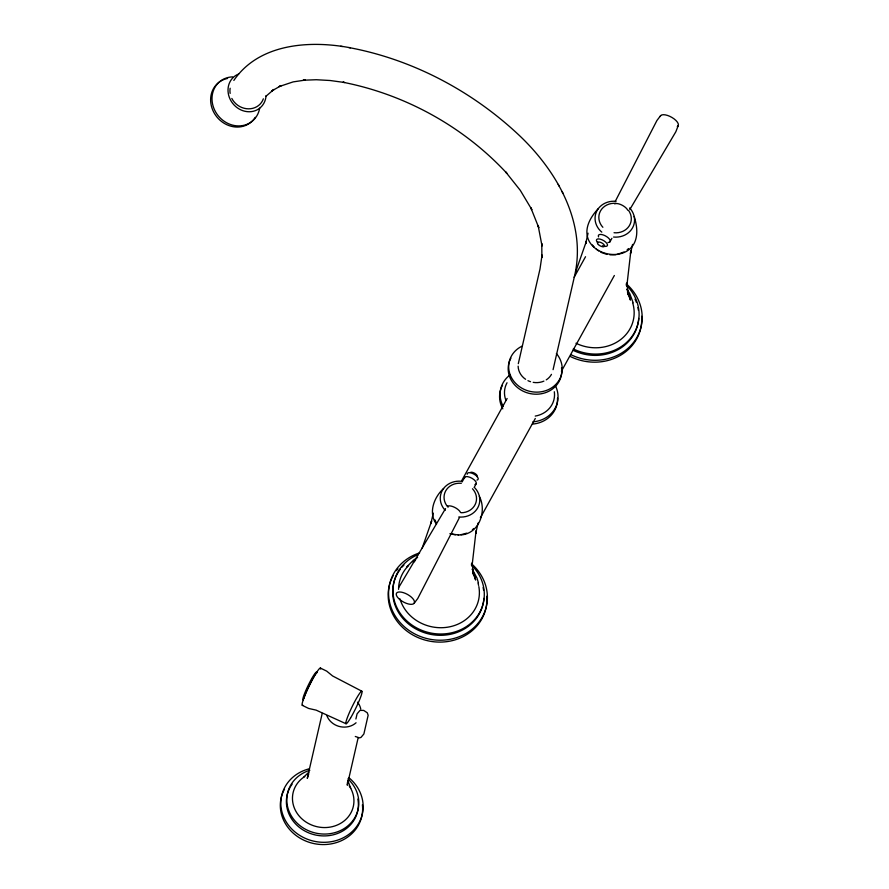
<?xml version="1.0" encoding="UTF-8"?>
<svg xmlns="http://www.w3.org/2000/svg" width="889" height="889" viewBox="0 0 889 889"><rect width="100%" height="100%" fill="white"/><g stroke="black" fill="none" stroke-linecap="round" stroke-linejoin="round"><path stroke-width="1.33" d="M347.477 782.342L347.277 785.209L358.123 737.892M472.037 566.037L476.06 530.889L475.671 533.556L478.082 523.043M626.823 286.102L630.846 250.954L630.457 253.632L632.568 244.419M355.9 719.001L357.078 713.856L360.023 710.389L363.679 710.411L367.279 712.789L368.146 715.256L363.879 733.981L360.934 737.448L359.412 737.859L355.3 736.47M433.276 513.142L430.865 523.665L431.632 521.076L422.175 548.102M518.309 363.679L540.001 268.967L542.057 255.01L541.89 257.466L541.779 243.608L542.034 246.009L538.123 225.528L538.79 227.728L530.822 207.77L531.833 209.648L520.276 190.335L505.73 172.022L506.786 173.233C463.68 126.716 405.151 94.423 342.943 82.244L344.51 82.488L330.141 80.51L316.328 79.732L303.205 80.232L305.327 80.077L293.17 81.888L279.09 86.589L281.246 85.544L271.89 90.9L273.879 89.456L265.855 96.345M553.08 369.657L574.783 274.934C586.529 222.372 556.647 170.932 519.676 135.773C472.559 91.278 412.718 59.407 348.855 47.55M588.062 233.207L585.651 243.73L586.418 241.141L575.616 272.023M322.218 713.378L307.283 778.342L308.761 773.808M678.351 125.305L675.84 131.761L629.845 209.493M459.491 517.498L417.73 598.553L414.074 603.353A10.146 4.289 28.9 0 1 398.65 598.508A10.146 4.289 28.9 0 1 403.395 592.652A10.146 4.289 28.9 0 1 414.074 603.353M615.166 201.559L656.927 120.504L660.583 115.703M461.569 480.905L507.13 398.494M574.138 277.312L585.529 256.71M462.102 481.949L464.714 477.215M474.104 487.516L476.06 483.972M609.954 241.83L611.91 238.285M480.349 517.854L535.289 418.486M561.426 371.224L614.355 275.49M398.828 587.296L445.522 508.586M233.851 80.432C259.055 43.328 310.183 40.072 350.422 47.806M598.353 208.548C554.047 256.265 653.848 278.646 634.179 216.46M443.578 488.483C434.076 497.173 427.942 512.864 436.51 524.232M406.729 566.904L413.518 560.137L417.608 557.436M415.719 559.603L413.241 562.326L414.907 560.881M303.971 776.864L308.872 772.163M627.156 249.798L628.567 248.576M472.37 529.733L473.781 528.511M624.089 251.965L616.822 254.543M466.725 533.156L461.08 534.667M615.866 254.732L609.921 254.854M458.124 534.9C477.949 536.167 487.539 512.431 479.393 496.395M458.58 535L450.101 533.767M455.368 534.867L450.245 533.767M340.687 46.272L342.365 46.539M606.965 254.421L600.875 252.309M346.077 723.757L316.128 710.133L308.65 708.455L302.349 705.377M320.384 668.05L326.696 671.128L332.63 675.984L361.812 691.197M596.341 249.198L598.719 250.954M592.407 244.975L594.23 247.198M627.234 289.614L629.823 293.781L633.168 302.793M472.448 569.549L477.026 578.139L478.382 582.728M558.225 184.379L559.203 186.212M562.037 191.535L563.048 193.424M627.412 291.87L630.445 300.082L627.145 288.903L628.401 295.048L626.823 282.924M472.626 571.805L475.659 580.017L472.359 568.838L473.615 574.983L472.037 562.859M434.977 519.943L436.121 522.499M347.843 780.553L350.744 788.354M486.85 596.23A49.64 44.65 12.9 0 1 428.02 640.813A49.64 44.65 12.9 0 1 393.216 575.561M396.438 570.605A49.64 44.65 12.9 0 1 397.928 568.749M472.481 488.75A16.324 14.691 12.9 0 1 475.304 504.241A16.324 14.691 12.9 0 1 461.38 512.764M448.089 507.23A16.324 14.691 12.9 0 1 445.7 490.884A16.324 14.691 12.9 0 1 461.313 483.305M471.459 563.704A49.64 44.65 12.9 0 1 468.992 631.546A49.64 44.65 12.9 0 1 395.361 616.199A49.64 44.65 12.9 0 1 419.597 552.891M483.916 598.353A45.895 41.283 12.9 0 1 423.742 632.49A45.895 41.283 12.9 0 1 400.317 569.238M402.05 567.093A45.895 41.283 12.9 0 1 403.939 565.071M483.116 587.518A45.895 41.283 12.9 0 1 483.605 590.207M471.292 564.859A45.895 41.283 12.9 0 1 466.981 626.2A45.895 41.283 12.9 0 1 400.061 613.077A45.895 41.283 12.9 0 1 418.363 554.48M478.838 586.607A40.594 36.516 12.9 0 1 447.589 627.201A40.594 36.516 12.9 0 1 399.983 598.919M398.583 589.363A40.594 36.516 12.9 0 1 408.562 565.571M477.993 583.062A40.594 36.516 12.9 0 1 478.593 585.418M474.859 487.883A19.858 17.858 12.9 0 1 477.76 507.775A19.858 17.858 12.9 0 1 458.768 516.976M445.189 510.353A19.858 17.858 12.9 0 1 442.289 490.472A19.858 17.858 12.9 0 1 461.28 481.26M641.636 316.295A49.64 44.65 12.9 0 1 570.582 356.622M628.556 210.404A16.324 14.691 12.9 0 1 629.156 226.006A16.324 14.691 12.9 0 1 614.032 232.74M602.875 227.295A16.324 14.691 12.9 0 1 600.486 210.949A16.324 14.691 12.9 0 1 616.099 203.37M626.245 283.769A49.64 44.65 12.9 0 1 633.546 342.421A49.64 44.65 12.9 0 1 571.016 354.744M638.702 318.418A45.895 41.283 12.9 0 1 573.005 350.266M635.046 299.182A45.895 41.283 12.9 0 1 636.346 302.271M637.902 307.583A45.895 41.283 12.9 0 1 638.391 310.272M626.078 284.924A45.895 41.283 12.9 0 1 630.423 338.42A45.895 41.283 12.9 0 1 573.305 348.944M632.768 303.127A40.594 36.516 12.9 0 1 619.455 340.454A40.594 36.516 12.9 0 1 575.972 343.243M629.645 207.948A19.858 17.858 12.9 0 1 632.546 227.84A19.858 17.858 12.9 0 1 613.554 237.041M601.809 232.151A19.858 17.858 12.9 0 1 596.541 211.582A19.858 17.858 12.9 0 1 616.066 201.325M551.469 374.358A17.647 15.88 12.9 0 1 546.235 379.87M543.901 381.114A17.647 15.88 12.9 0 1 533.211 382.359M530.522 381.692A17.647 15.88 12.9 0 1 527.955 380.659M525.588 379.292A17.647 15.88 12.9 0 1 518.131 366.168M263.355 98.812A17.647 15.98 34.7 0 1 248.442 108.836A17.647 15.98 34.7 0 1 231.818 98.446M230.151 93.401A17.647 15.98 34.7 0 1 230.14 88.244M447.489 506.197A7.945 3.356 28.9 0 1 454.523 507.308A7.945 3.356 28.9 0 1 460.602 512.597M614.655 203.87A7.945 3.356 28.9 0 1 621.689 204.981A7.945 3.356 28.9 0 1 627.767 210.26M660.216 116.459A10.146 4.289 28.9 0 1 672.028 117.504A10.146 4.289 28.9 0 1 677.285 126.616M255.243 117.348A25.592 22.87 50.5 0 1 215.749 115.47A25.592 22.87 50.5 0 1 227.562 78.432M266.055 95.734A20.303 18.136 50.5 0 1 249.098 111.758A20.303 18.136 50.5 0 1 228.762 95.623A20.303 18.136 50.5 0 1 238.674 73.998M259.666 108.225A25.592 22.87 50.5 0 1 234.396 125.538A25.592 22.87 50.5 0 1 212.015 99.612A25.592 22.87 50.5 0 1 232.618 76.876M303.805 698.576A15.446 1.689 -64 0 1 310.739 682.263A15.446 1.689 -64 0 1 317.406 672.495M303.327 699.776A15.446 1.689 -64 0 1 308.594 684.552A15.446 1.689 -64 0 1 316.728 672.651M302.827 705.21A20.736 2.267 -64 0 1 309.75 684.852A20.736 2.267 -64 0 1 320.662 669.084M362.401 804.778A41.372 37.216 12.9 0 1 314.373 843.672A41.372 37.216 12.9 0 1 284.513 789.121M356.067 722.779A17.647 15.88 12.9 0 1 326.841 715.601M357.522 702.154A17.647 15.88 12.9 0 1 360.767 709.133M348.755 777.597A41.372 37.216 12.9 0 1 348.043 834.927A41.372 37.216 12.9 0 1 286.002 821.536A41.372 37.216 12.9 0 1 308.683 768.941M357.856 799.078A36.182 32.549 12.9 0 1 317.284 835.349A36.182 32.549 12.9 0 1 290.047 787.432M290.703 786.321A36.182 32.549 12.9 0 1 292.148 784.165M347.888 778.897A36.182 32.549 12.9 0 1 344.788 828.148A36.182 32.549 12.9 0 1 291.425 816.035A36.182 32.549 12.9 0 1 309.839 770.263M349.166 785.765A30.882 27.781 12.9 0 1 340.32 823.525A30.882 27.781 12.9 0 1 298.126 814.724A30.882 27.781 12.9 0 1 304.76 776.508M470.548 472.403A3.967 1.678 28.9 0 1 475.082 473.537A3.967 1.678 28.9 0 1 477.082 476.682M467.181 474.27A6.179 2.611 28.9 0 1 474.37 474.348A6.179 2.611 28.9 0 1 476.96 480.093M597.63 242.608A6.179 2.611 28.9 0 1 598.764 238.908A6.179 2.611 28.9 0 1 606.698 243.186A6.179 2.611 28.9 0 1 604.52 246.342M603.509 246.12A6.179 2.611 28.9 0 1 602.442 245.764M464.458 478.315A6.623 2.8 28.9 0 1 472.17 478.393A6.623 2.8 28.9 0 1 474.948 484.561M598.564 236.874A6.623 2.8 28.9 0 1 601.875 234.574A6.623 2.8 28.9 0 1 609.365 239.03A6.623 2.8 28.9 0 1 607.998 242.486M557.514 398.161A29.126 26.192 12.9 0 1 532.389 424.109M502.796 408.851A29.126 26.192 12.9 0 1 502.529 385.159M555.447 385.793A29.126 26.192 12.9 0 1 532.911 421.853M503.318 406.595A29.126 26.192 12.9 0 1 509.919 375.036M554.314 391.749A25.148 22.625 12.9 0 1 535.234 416.085M505.808 400.072A25.148 22.625 12.9 0 1 507.03 382.759M561.515 367.757A26.914 24.214 12.9 0 1 530.655 393.694A26.914 24.214 12.9 0 1 510.919 358.134M556.392 353.511A26.914 24.214 12.9 0 1 551.08 388.193A26.914 24.214 12.9 0 1 512.953 380.07A26.914 24.214 12.9 0 1 521.999 346.188M350.566 717.99A18.091 1.978 -64 0 0 362.034 691.453A18.091 1.978 -64 0 0 349.233 712.978A18.091 1.978 -64 0 0 350.566 717.99M598.353 244.531A3.967 1.678 28.9 0 0 604.387 246.431A3.967 1.678 28.9 0 0 600.208 242.241A3.967 1.678 28.9 0 0 598.353 244.531"/></g></svg>
